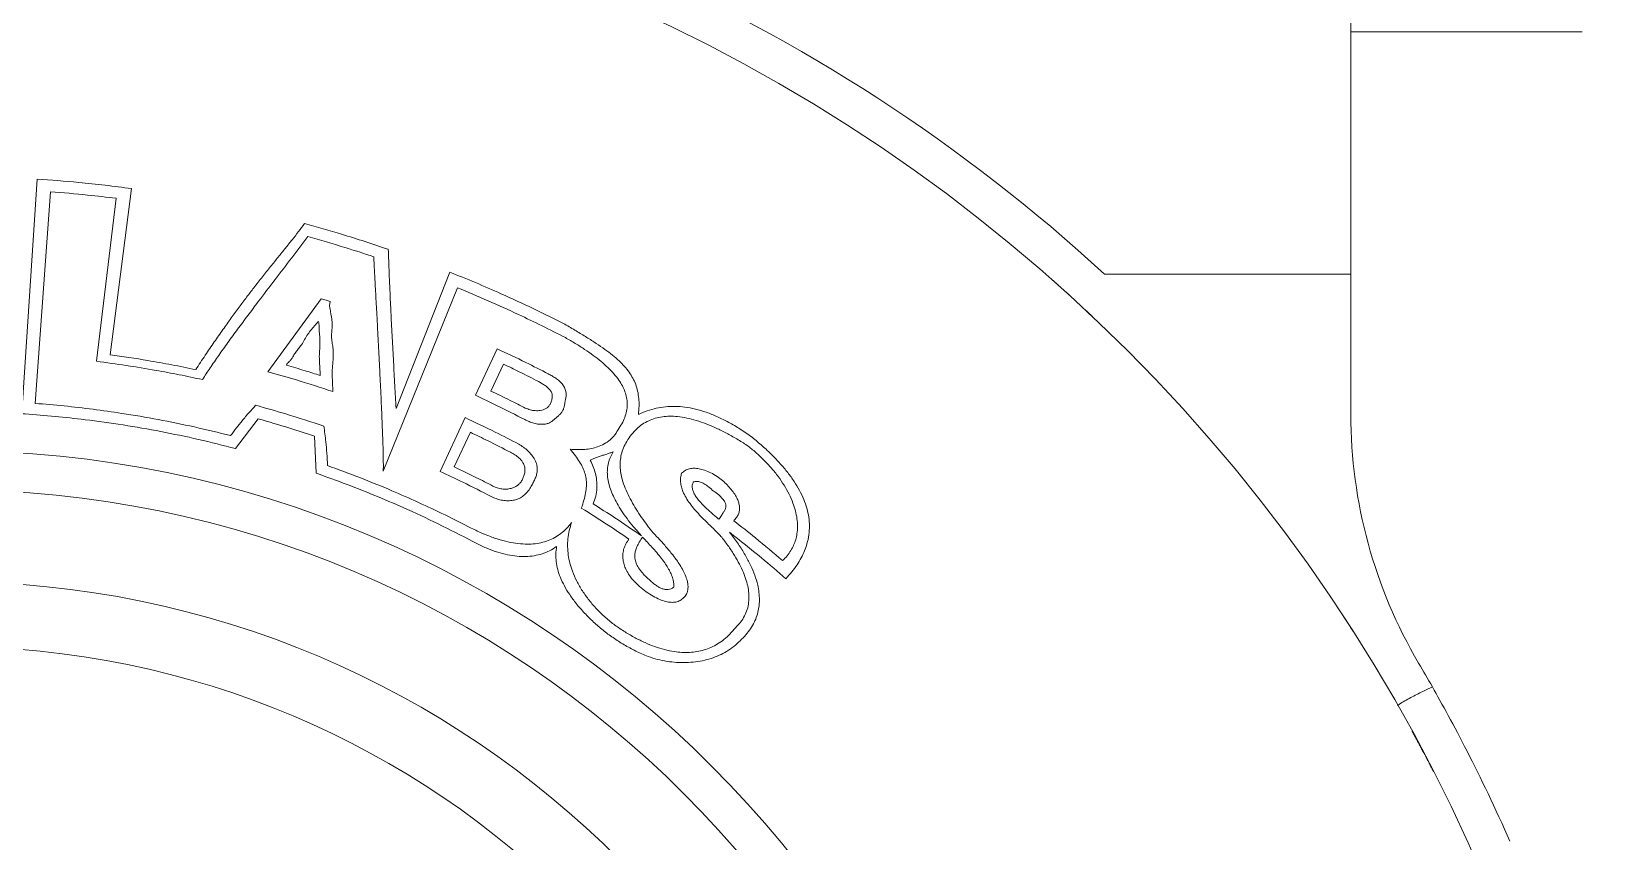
# Model space of a CAD drawing. Header units: inches. Extents: x 0.1 to 10.9, y 0 to 8.5.
# Drawn here: x 1.879 to 2.687, y 6.194 to 6.608 of the extents above; entities that cross this region are included whole.
import ezdxf

# ---------------------------------------------------------------- set-up
doc = ezdxf.new("R2010")
doc.units = ezdxf.units.IN
doc.header["$MEASUREMENT"] = 0

msp = doc.modelspace()

# ---------------------------------------------------------------- linework, layer by layer
at = {"color": 7, "linetype": 'Continuous', "lineweight": 18}
for p, q in [((2.55223, 6.48378), (2.55223, 7.13378)), ((2.67023, 6.60756), (2.55223, 6.60756)), ((1.8817, 6.53234), (1.87428, 6.4182)), ((1.8807, 6.41789), (1.88853, 6.52591)), ((1.91896, 6.44273), (1.92989, 6.52753)), ((1.92208, 6.52255), (1.91202, 6.43935)), ((2.09234, 6.48489), (2.0649, 6.41536)), ((2.55223, 6.48378), (2.42655, 6.48378)), ((2.55223, 6.41226), (2.55223, 6.48378)), ((2.05838, 6.3833), (2.0962, 6.47691)), ((2.0267, 6.47132), (1.99945, 6.43407)), ((2.10543, 6.42201), (2.11646, 6.4458)), ((2.11978, 6.43789), (2.11328, 6.42421)), ((1.98302, 6.39482), (1.99453, 6.41002)), ((2.10015, 6.41063), (2.08743, 6.3832)), ((2.10284, 6.40314), (2.09458, 6.38554)), ((2.0233, 6.40123), (2.02421, 6.38224))]:
    msp.add_line(p, q, dxfattribs=at)
for radius in [0.85, 0.55, 0.53, 0.48304, 0.45]:
    msp.add_circle((1.83723, 5.84378), radius, dxfattribs=at)
for centre, radius, start, end in [((1.83723, 5.84378), 0.87, 47.36066, 66.67071), ((2.80223, 6.41226), 0.25, 180, 210.50249), ((1.83723, 5.84378), 0.87, 29.5767, 30.50249)]:
    msp.add_arc(centre, radius, start, end, dxfattribs=at)
for points, knots in [([(1.92989, 6.52753), (1.92541, 6.5281), (1.91644, 6.52926), (1.90038, 6.53096), (1.88879, 6.53182), (1.8817, 6.53234)], [0, 0, 0, 0, 0.280038, 0.559994, 1, 1, 1, 1]), ([(1.88853, 6.52591), (1.89485, 6.52538), (1.90606, 6.52446), (1.91722, 6.52313), (1.92208, 6.52255)], [0, 0, 0, 0, 0.564795, 1, 1, 1, 1]), ([(2.01822, 6.50962), (2.0172, 6.50826), (2.01512, 6.50549), (2.01184, 6.50132), (2.00837, 6.49699), (2.00469, 6.49244), (2.00077, 6.48759), (1.99662, 6.48238), (1.99255, 6.47718), (1.98858, 6.47201), (1.98474, 6.46688), (1.98071, 6.46139), (1.97648, 6.45548), (1.97205, 6.44913), (1.9674, 6.44231), (1.96427, 6.43757), (1.96266, 6.43512)], [0, 0, 0, 0, 0.054861, 0.11166, 0.171096, 0.233863, 0.300646, 0.372134, 0.449018, 0.513668, 0.582424, 0.655631, 0.73364, 0.8168, 0.905468, 1, 1, 1, 1]), ([(2.06097, 6.4965), (2.05701, 6.49783), (2.0491, 6.50049), (2.03487, 6.50494), (2.02453, 6.50784), (2.01822, 6.50962)], [0, 0, 0, 0, 0.280033, 0.559995, 1, 1, 1, 1]), ([(1.96608, 6.43004), (1.96739, 6.43203), (1.9701, 6.43616), (1.97446, 6.44244), (1.97914, 6.44901), (1.9841, 6.4558), (1.98927, 6.46276), (1.99563, 6.4712), (2.00311, 6.48101), (2.01159, 6.49205), (2.01719, 6.49937), (2.01996, 6.50297)], [0, 0, 0, 0, 0.078942, 0.16347, 0.252695, 0.345718, 0.441631, 0.539522, 0.695144, 0.849826, 1, 1, 1, 1]), ([(2.01996, 6.50297), (2.02622, 6.50118), (2.03747, 6.49798), (2.04859, 6.49435), (2.05351, 6.49274)], [0, 0, 0, 0, 0.557367, 1, 1, 1, 1]), ([(2.05351, 6.49274), (2.05356, 6.49177), (2.05367, 6.48962), (2.05386, 6.4861), (2.05408, 6.48202), (2.05433, 6.47746), (2.0546, 6.47247), (2.05489, 6.46711), (2.05524, 6.4607), (2.05564, 6.45326), (2.05608, 6.44486), (2.05651, 6.43634), (2.0569, 6.42842), (2.05724, 6.42122), (2.05753, 6.41481), (2.05779, 6.40872), (2.05802, 6.40302), (2.05819, 6.39812), (2.05831, 6.39401), (2.05838, 6.39069), (2.05842, 6.3878), (2.05844, 6.38539), (2.0584, 6.38394), (2.05838, 6.3833)], [0, 0, 0, 0, 0.026681, 0.05903, 0.096462, 0.13839, 0.184229, 0.233392, 0.285294, 0.360053, 0.437359, 0.515687, 0.593515, 0.654395, 0.713199, 0.76915, 0.821468, 0.869373, 0.903411, 0.933868, 0.960368, 0.982535, 1, 1, 1, 1]), ([(2.0649, 6.41536), (2.06469, 6.41925), (2.06427, 6.42716), (2.06361, 6.43913), (2.06296, 6.45121), (2.06242, 6.46171), (2.06199, 6.4705), (2.06167, 6.47753), (2.06138, 6.48422), (2.06114, 6.49051), (2.06103, 6.49455), (2.06097, 6.4965)], [0, 0, 0, 0, 0.143793, 0.292584, 0.442737, 0.590613, 0.680769, 0.767687, 0.850466, 0.928203, 1, 1, 1, 1]), ([(2.15104, 6.45829), (2.14566, 6.46098), (2.1349, 6.46637), (2.11967, 6.47337), (2.10549, 6.47956), (2.09672, 6.48311), (2.09234, 6.48489)], [0, 0, 0, 0, 0.280062, 0.559976, 0.77993, 1, 1, 1, 1]), ([(2.0962, 6.47691), (2.10144, 6.47473), (2.11191, 6.47035), (2.12629, 6.4638), (2.13944, 6.45751), (2.14737, 6.45347), (2.15133, 6.45145)], [0, 0, 0, 0, 0.2804094, 0.5604101, 0.7802372, 1, 1, 1, 1]), ([(2.39973, 6.48103), (2.39974, 6.48102), (2.39976, 6.481), (2.39983, 6.48095), (2.39993, 6.48086), (2.40008, 6.48072), (2.4003, 6.48053), (2.40059, 6.48027), (2.4009, 6.47999), (2.40121, 6.47972), (2.40149, 6.47947), (2.4018, 6.4792), (2.40226, 6.47879), (2.40291, 6.47821), (2.40367, 6.47753), (2.4043, 6.47697), (2.40474, 6.47657), (2.40546, 6.47592), (2.40636, 6.47511), (2.40745, 6.47413), (2.40832, 6.47334), (2.40926, 6.47249), (2.40991, 6.4719), (2.41026, 6.47158)], [0, 0, 0, 0, 0.082825, 0.157982, 0.225492, 0.29505, 0.368488, 0.436824, 0.500172, 0.535094, 0.568819, 0.60141, 0.63294, 0.693116, 0.750092, 0.773076, 0.795086, 0.816203, 0.875059, 0.90604, 0.935711, 0.965464, 1, 1, 1, 1]), ([(2.0267, 6.47132), (2.02756, 6.47106), (2.0291, 6.47059), (2.03063, 6.47012), (2.03131, 6.46991)], [0, 0, 0, 0, 0.56, 1, 1, 1, 1]), ([(2.03131, 6.46991), (2.03118, 6.46936), (2.03093, 6.46828), (2.03108, 6.46664), (2.03137, 6.46505), (2.03169, 6.46347), (2.03209, 6.46137), (2.03242, 6.45872), (2.0322, 6.45565), (2.03194, 6.4527), (2.03213, 6.44985), (2.03264, 6.44706), (2.03288, 6.44381), (2.03287, 6.44015), (2.03239, 6.43611), (2.03227, 6.43204), (2.03254, 6.42799), (2.03258, 6.42529), (2.0326, 6.42394)], [0, 0, 0, 0, 0.03646, 0.071312, 0.1062, 0.141278, 0.176384, 0.245016, 0.314028, 0.375837, 0.437258, 0.498935, 0.560394, 0.64824, 0.736608, 0.824525, 0.912268, 1, 1, 1, 1]), ([(2.02524, 6.45983), (2.02461, 6.45901), (2.02335, 6.45736), (2.02126, 6.45507), (2.0194, 6.45255), (2.01788, 6.44983), (2.01645, 6.44736), (2.0148, 6.4454), (2.01335, 6.44363), (2.01239, 6.44183), (2.01145, 6.44033), (2.01052, 6.43928), (2.00952, 6.43844), (2.00913, 6.43775), (2.00893, 6.4374)], [0, 0, 0, 0, 0.111711, 0.2235547, 0.3352396, 0.4477078, 0.5599568, 0.6419478, 0.7239729, 0.8065262, 0.8606972, 0.9147031, 0.9574069, 1, 1, 1, 1]), ([(2.02617, 6.43214), (2.02613, 6.43343), (2.02606, 6.43602), (2.02574, 6.43989), (2.02572, 6.44379), (2.02614, 6.44751), (2.02604, 6.4511), (2.02575, 6.45381), (2.02562, 6.45584), (2.02559, 6.45718), (2.02565, 6.45854), (2.02538, 6.4594), (2.02524, 6.45983)], [0, 0, 0, 0, 0.139789, 0.279598, 0.419584, 0.560326, 0.683264, 0.806271, 0.854651, 0.903127, 0.951492, 1, 1, 1, 1]), ([(2.18862, 6.41226), (2.18875, 6.41368), (2.18901, 6.41641), (2.18887, 6.42038), (2.18832, 6.42408), (2.1873, 6.42754), (2.18583, 6.43079), (2.18391, 6.43386), (2.18154, 6.43681), (2.17869, 6.43972), (2.17531, 6.44263), (2.17141, 6.44558), (2.16702, 6.44858), (2.16213, 6.45169), (2.15676, 6.45494), (2.153, 6.45714), (2.15104, 6.45829)], [0, 0, 0, 0, 0.0669136, 0.1286109, 0.1865272, 0.2422449, 0.2974108, 0.3536202, 0.4123088, 0.4746906, 0.5450739, 0.6214898, 0.704651, 0.7951378, 0.8934419, 1, 1, 1, 1]), ([(2.4173, 6.46508), (2.41753, 6.46486), (2.41795, 6.46447), (2.41847, 6.46399), (2.41885, 6.46363), (2.41919, 6.46331), (2.41948, 6.46304), (2.41972, 6.46281), (2.41992, 6.46262), (2.42008, 6.46247), (2.4202, 6.46236), (2.4203, 6.46226), (2.42038, 6.46219), (2.42043, 6.46214), (2.42044, 6.46213), (2.42045, 6.46213)], [0, 0, 0, 0, 0.07944, 0.141114, 0.211375, 0.283165, 0.35204, 0.424293, 0.499989, 0.569211, 0.644037, 0.724502, 0.810636, 0.902463, 1, 1, 1, 1]), ([(2.15133, 6.45145), (2.15303, 6.45047), (2.15636, 6.44855), (2.16111, 6.44554), (2.1655, 6.4425), (2.16949, 6.43941), (2.17305, 6.43627), (2.17613, 6.43307), (2.1786, 6.42994), (2.18048, 6.42688), (2.18181, 6.42392), (2.18266, 6.42089), (2.183, 6.4178), (2.18278, 6.41466), (2.18199, 6.41146), (2.18063, 6.40821), (2.17932, 6.40615), (2.17863, 6.40508)], [0, 0, 0, 0, 0.095544, 0.186877, 0.273639, 0.355547, 0.432429, 0.504265, 0.571252, 0.626281, 0.67856, 0.728954, 0.778627, 0.829001, 0.881648, 0.938153, 1, 1, 1, 1]), ([(1.96266, 6.43512), (1.95859, 6.43596), (1.95047, 6.43762), (1.93591, 6.44025), (1.92538, 6.44179), (1.91896, 6.44273)], [0, 0, 0, 0, 0.280771, 0.560884, 1, 1, 1, 1]), ([(2.11646, 6.4458), (2.12138, 6.44348), (2.13016, 6.43934), (2.13881, 6.43491), (2.14261, 6.43297)], [0, 0, 0, 0, 0.559993, 1, 1, 1, 1]), ([(1.91202, 6.43935), (1.9171, 6.43868), (1.92725, 6.43732), (1.94132, 6.43498), (1.95427, 6.43256), (1.96214, 6.43088), (1.96608, 6.43004)], [0, 0, 0, 0, 0.280059, 0.559977, 0.779933, 1, 1, 1, 1]), ([(2.0326, 6.42394), (2.02645, 6.42596), (2.01547, 6.42957), (2.00435, 6.4327), (1.99945, 6.43407)], [0, 0, 0, 0, 0.559996, 1, 1, 1, 1]), ([(2.00893, 6.4374), (2.01216, 6.43645), (2.01793, 6.43476), (2.02365, 6.43294), (2.02617, 6.43214)], [0, 0, 0, 0, 0.56, 1, 1, 1, 1]), ([(2.13775, 6.429), (2.13441, 6.4307), (2.12845, 6.43373), (2.12243, 6.43662), (2.11978, 6.43789)], [0, 0, 0, 0, 0.559998, 1, 1, 1, 1]), ([(2.14349, 6.41739), (2.14376, 6.41796), (2.1443, 6.41909), (2.14473, 6.42091), (2.14466, 6.42275), (2.14386, 6.42439), (2.1426, 6.42577), (2.14107, 6.42697), (2.13942, 6.42802), (2.1383, 6.42868), (2.13775, 6.429)], [0, 0, 0, 0, 0.125768, 0.251309, 0.369577, 0.485554, 0.60866, 0.739353, 0.872407, 1, 1, 1, 1]), ([(2.14261, 6.43297), (2.14325, 6.43261), (2.14453, 6.4319), (2.14642, 6.43074), (2.1482, 6.42942), (2.14975, 6.42784), (2.15094, 6.42598), (2.15161, 6.42406), (2.15182, 6.4222), (2.15154, 6.42052), (2.15114, 6.41888), (2.15094, 6.41723), (2.15067, 6.41558), (2.15018, 6.41459), (2.14994, 6.41409)], [0, 0, 0, 0, 0.094251, 0.190099, 0.285455, 0.379685, 0.474032, 0.56788, 0.640697, 0.713433, 0.786331, 0.857959, 0.928475, 1, 1, 1, 1]), ([(1.98045, 6.40144), (1.97432, 6.40295), (1.96208, 6.40597), (1.94356, 6.40973), (1.92628, 6.41269), (1.91026, 6.41494), (1.89551, 6.41666), (1.88564, 6.41748), (1.8807, 6.41789)], [0, 0, 0, 0, 0.186934, 0.373521, 0.559959, 0.706477, 0.853124, 1, 1, 1, 1]), ([(2.13057, 6.40966), (2.12591, 6.41204), (2.1176, 6.41629), (2.10915, 6.42026), (2.10543, 6.42201)], [0, 0, 0, 0, 0.5600017, 1, 1, 1, 1]), ([(2.11328, 6.42421), (2.11658, 6.42263), (2.12247, 6.4198), (2.1283, 6.41683), (2.13086, 6.41552)], [0, 0, 0, 0, 0.559999, 1, 1, 1, 1]), ([(1.98302, 6.39482), (1.9767, 6.39642), (1.96405, 6.39964), (1.94488, 6.40362), (1.92559, 6.407), (1.90758, 6.4095), (1.8909, 6.41131), (1.87557, 6.41255), (1.86021, 6.4134), (1.84996, 6.41362), (1.84483, 6.41373)], [0, 0, 0, 0, 0.1399988, 0.2799973, 0.4199963, 0.5599956, 0.6699969, 0.779998, 0.8899988, 1, 1, 1, 1]), ([(1.99326, 6.41694), (1.99213, 6.4157), (1.98975, 6.41312), (1.98651, 6.40923), (1.98337, 6.4053), (1.98144, 6.40275), (1.98045, 6.40144)], [0, 0, 0, 0, 0.249962, 0.523137, 0.754256, 1, 1, 1, 1]), ([(2.02804, 6.40632), (2.02158, 6.40844), (2.01007, 6.41223), (1.99839, 6.4155), (1.99326, 6.41694)], [0, 0, 0, 0, 0.560473, 1, 1, 1, 1]), ([(1.99453, 6.41002), (1.99992, 6.40848), (2.00957, 6.40573), (2.0191, 6.40261), (2.0233, 6.40123)], [0, 0, 0, 0, 0.5594593, 1, 1, 1, 1]), ([(2.10015, 6.41063), (2.1053, 6.40819), (2.1145, 6.40384), (2.12354, 6.39917), (2.12751, 6.39711)], [0, 0, 0, 0, 0.559996, 1, 1, 1, 1]), ([(2.14994, 6.41409), (2.14964, 6.4136), (2.14904, 6.41264), (2.14774, 6.4115), (2.14639, 6.41044), (2.14515, 6.40922), (2.14373, 6.40816), (2.14206, 6.40751), (2.14008, 6.40716), (2.13778, 6.40722), (2.13528, 6.40771), (2.13284, 6.40852), (2.13132, 6.40929), (2.13057, 6.40966)], [0, 0, 0, 0, 0.076499, 0.152163, 0.229209, 0.307263, 0.386814, 0.465272, 0.545226, 0.656263, 0.771218, 0.887184, 1, 1, 1, 1]), ([(2.13086, 6.41552), (2.13168, 6.41519), (2.1333, 6.41454), (2.13589, 6.41409), (2.13816, 6.41416), (2.14002, 6.4146), (2.14142, 6.41521), (2.14266, 6.41611), (2.14321, 6.41696), (2.14349, 6.41739)], [0, 0, 0, 0, 0.1890676, 0.3756462, 0.5633171, 0.6746122, 0.7838116, 0.8910241, 1, 1, 1, 1]), ([(2.18269, 6.3985), (2.18346, 6.39969), (2.18493, 6.402), (2.18765, 6.40493), (2.19061, 6.40731), (2.19381, 6.40911), (2.19724, 6.41038), (2.20086, 6.41113), (2.20467, 6.4114), (2.20883, 6.4112), (2.21336, 6.41049), (2.21823, 6.40923), (2.22324, 6.40749), (2.22837, 6.4053), (2.2336, 6.40271), (2.2389, 6.39976), (2.24239, 6.39756), (2.24416, 6.39645)], [0, 0, 0, 0, 0.061194, 0.118065, 0.171974, 0.224292, 0.276308, 0.329136, 0.383663, 0.440531, 0.508917, 0.581248, 0.65762, 0.737945, 0.822005, 0.909485, 1, 1, 1, 1]), ([(2.24665, 6.40059), (2.24466, 6.402), (2.24079, 6.40472), (2.23485, 6.40822), (2.22906, 6.41112), (2.22338, 6.41339), (2.21784, 6.41504), (2.21251, 6.41604), (2.2074, 6.41643), (2.20251, 6.41625), (2.19774, 6.4155), (2.19306, 6.41422), (2.19011, 6.41292), (2.18862, 6.41226)], [0, 0, 0, 0, 0.1174161, 0.2276994, 0.3313715, 0.4290597, 0.5215135, 0.6096159, 0.6896173, 0.7676111, 0.8446273, 0.9217351, 1, 1, 1, 1]), ([(2.02996, 6.38616), (2.02985, 6.38826), (2.02963, 6.39228), (2.02916, 6.3977), (2.02864, 6.40233), (2.02823, 6.40502), (2.02804, 6.40632)], [0, 0, 0, 0, 0.310549, 0.597199, 0.805823, 1, 1, 1, 1]), ([(2.12328, 6.39297), (2.11949, 6.39492), (2.11273, 6.3984), (2.10586, 6.4017), (2.10284, 6.40314)], [0, 0, 0, 0, 0.559998, 1, 1, 1, 1]), ([(2.17863, 6.40508), (2.17801, 6.404), (2.17679, 6.40186), (2.17423, 6.3992), (2.1712, 6.39709), (2.16796, 6.39569), (2.16462, 6.39482), (2.16125, 6.39436), (2.15758, 6.39423), (2.15505, 6.39441), (2.15373, 6.39451)], [0, 0, 0, 0, 0.129607, 0.254478, 0.379673, 0.510214, 0.619504, 0.736642, 0.863086, 1, 1, 1, 1]), ([(2.12751, 6.39711), (2.12834, 6.39661), (2.13, 6.3956), (2.13225, 6.3937), (2.13423, 6.39156), (2.1358, 6.38918), (2.13675, 6.38678), (2.13708, 6.38446), (2.13684, 6.38231), (2.13621, 6.3802), (2.13532, 6.37814), (2.13461, 6.37682), (2.13425, 6.37616)], [0, 0, 0, 0, 0.114037, 0.230922, 0.346958, 0.45942, 0.567392, 0.650421, 0.734592, 0.821751, 0.911058, 1, 1, 1, 1]), ([(2.15373, 6.39451), (2.15466, 6.39341), (2.15641, 6.39133), (2.15862, 6.38814), (2.16031, 6.38505), (2.16146, 6.38195), (2.16207, 6.37879), (2.16214, 6.37552), (2.16172, 6.37208), (2.16083, 6.36835), (2.15994, 6.36582), (2.15947, 6.36448)], [0, 0, 0, 0, 0.131828, 0.249303, 0.355674, 0.454924, 0.551736, 0.649318, 0.753984, 0.869755, 1, 1, 1, 1]), ([(2.19525, 6.35282), (2.1943, 6.35411), (2.19236, 6.35672), (2.18953, 6.36074), (2.18684, 6.36489), (2.18438, 6.36914), (2.18228, 6.37347), (2.18074, 6.37756), (2.17977, 6.38137), (2.17929, 6.38486), (2.17928, 6.38835), (2.1798, 6.39181), (2.18089, 6.39527), (2.18208, 6.3974), (2.18269, 6.3985)], [0, 0, 0, 0, 0.09563, 0.193435, 0.29182, 0.389363, 0.484905, 0.577692, 0.648551, 0.717872, 0.786329, 0.855049, 0.925619, 1, 1, 1, 1]), ([(2.24416, 6.39645), (2.24564, 6.39527), (2.2486, 6.39291), (2.25271, 6.38903), (2.25652, 6.38493), (2.25996, 6.38065), (2.26298, 6.37622), (2.26552, 6.3717), (2.26746, 6.36731), (2.26882, 6.36311), (2.26963, 6.35912), (2.26992, 6.35519), (2.26967, 6.3516), (2.26896, 6.34836), (2.26791, 6.34547), (2.26644, 6.3427), (2.26454, 6.34003), (2.26298, 6.33846), (2.26217, 6.33766)], [0, 0, 0, 0, 0.081354, 0.162476, 0.242736, 0.321527, 0.3983, 0.472593, 0.544079, 0.604225, 0.662199, 0.718291, 0.773049, 0.816473, 0.860158, 0.904788, 0.951132, 1, 1, 1, 1]), ([(2.26388, 6.32845), (2.26493, 6.3296), (2.26696, 6.33185), (2.26958, 6.33541), (2.27174, 6.33897), (2.27345, 6.34257), (2.27481, 6.34647), (2.27571, 6.35071), (2.276, 6.35528), (2.27564, 6.35986), (2.27465, 6.36444), (2.27305, 6.36902), (2.27086, 6.37359), (2.26811, 6.37815), (2.26482, 6.3827), (2.26101, 6.38723), (2.25668, 6.39174), (2.25188, 6.39624), (2.24843, 6.39912), (2.24665, 6.40059)], [0, 0, 0, 0, 0.054529, 0.105797, 0.154255, 0.200394, 0.244741, 0.298482, 0.35138, 0.40448, 0.458729, 0.514927, 0.573718, 0.635589, 0.700895, 0.769876, 0.84268, 0.919382, 1, 1, 1, 1]), ([(2.10329, 6.3542), (2.09886, 6.35647), (2.08998, 6.36101), (2.07646, 6.36738), (2.06198, 6.37377), (2.04651, 6.38011), (2.03547, 6.38415), (2.02996, 6.38616)], [0, 0, 0, 0, 0.18684, 0.373461, 0.559987, 0.779869, 1, 1, 1, 1]), ([(2.09458, 6.38554), (2.09829, 6.38375), (2.10493, 6.38056), (2.11148, 6.37718), (2.11436, 6.37569)], [0, 0, 0, 0, 0.559999, 1, 1, 1, 1]), ([(2.12921, 6.37871), (2.1295, 6.37931), (2.13009, 6.38051), (2.13063, 6.38244), (2.13079, 6.3844), (2.1304, 6.38631), (2.12939, 6.38823), (2.12778, 6.39006), (2.12566, 6.39172), (2.12407, 6.39256), (2.12328, 6.39297)], [0, 0, 0, 0, 0.11252, 0.22548, 0.335152, 0.441667, 0.549704, 0.697329, 0.849837, 1, 1, 1, 1]), ([(2.16406, 6.38898), (2.16453, 6.38919), (2.16556, 6.38967), (2.16725, 6.39029), (2.1691, 6.39092), (2.17101, 6.39155), (2.17283, 6.39214), (2.17443, 6.39267), (2.17538, 6.39304), (2.17578, 6.3932)], [0, 0, 0, 0, 0.124802, 0.272411, 0.432586, 0.594825, 0.755461, 0.894545, 1, 1, 1, 1]), ([(2.16555, 6.36662), (2.16604, 6.36792), (2.167, 6.3705), (2.16754, 6.37463), (2.1674, 6.37852), (2.1667, 6.38218), (2.16563, 6.38561), (2.16459, 6.38783), (2.16406, 6.38898)], [0, 0, 0, 0, 0.179304, 0.355955, 0.535547, 0.682274, 0.836426, 1, 1, 1, 1]), ([(2.17578, 6.3932), (2.17525, 6.39229), (2.17419, 6.39049), (2.1732, 6.38749), (2.17271, 6.38434), (2.17274, 6.38103), (2.17329, 6.37757), (2.17432, 6.37404), (2.17581, 6.37043), (2.17771, 6.36674), (2.18007, 6.36292), (2.18286, 6.35894), (2.18497, 6.35633), (2.18607, 6.35497)], [0, 0, 0, 0, 0.074549, 0.147831, 0.221976, 0.299044, 0.380876, 0.469013, 0.559008, 0.656526, 0.762212, 0.87657, 1, 1, 1, 1]), ([(2.02421, 6.38224), (2.02946, 6.38036), (2.03997, 6.37661), (2.05551, 6.37041), (2.07178, 6.36339), (2.08873, 6.35545), (2.10038, 6.34936), (2.10621, 6.34632)], [0, 0, 0, 0, 0.186668, 0.373336, 0.560003, 0.780002, 1, 1, 1, 1]), ([(2.11351, 6.37032), (2.10869, 6.37281), (2.10007, 6.37726), (2.09129, 6.38139), (2.08743, 6.3832)], [0, 0, 0, 0, 0.559998, 1, 1, 1, 1]), ([(2.11436, 6.37569), (2.11508, 6.37535), (2.11653, 6.37466), (2.1189, 6.37417), (2.12129, 6.37407), (2.12346, 6.37441), (2.12534, 6.37507), (2.12689, 6.37598), (2.12825, 6.37718), (2.12889, 6.37819), (2.12921, 6.37871)], [0, 0, 0, 0, 0.143307, 0.287348, 0.430439, 0.570892, 0.678913, 0.785215, 0.8913, 1, 1, 1, 1]), ([(2.21066, 6.38228), (2.21045, 6.38151), (2.21004, 6.37998), (2.21005, 6.37759), (2.21048, 6.37521), (2.2114, 6.37257), (2.21288, 6.3697), (2.21493, 6.36667), (2.21729, 6.36373), (2.21984, 6.36092), (2.22246, 6.35825), (2.22502, 6.35577), (2.22738, 6.3535), (2.22945, 6.35149), (2.23063, 6.35016), (2.23116, 6.34956)], [0, 0, 0, 0, 0.058864, 0.116891, 0.176085, 0.237618, 0.32395, 0.414795, 0.508688, 0.603532, 0.696858, 0.785973, 0.868073, 0.940324, 1, 1, 1, 1]), ([(2.22885, 6.38066), (2.22775, 6.38129), (2.22567, 6.38246), (2.22256, 6.38378), (2.21972, 6.38459), (2.21707, 6.38489), (2.21464, 6.38464), (2.21241, 6.38379), (2.21125, 6.38278), (2.21066, 6.38228)], [0, 0, 0, 0, 0.193475, 0.363631, 0.512622, 0.643649, 0.766737, 0.882611, 1, 1, 1, 1]), ([(2.22961, 6.35876), (2.22916, 6.35916), (2.22814, 6.36006), (2.22643, 6.36152), (2.22448, 6.36324), (2.22244, 6.36515), (2.22056, 6.36709), (2.21894, 6.369), (2.21765, 6.37081), (2.21667, 6.37263), (2.21609, 6.37442), (2.21597, 6.37622), (2.21642, 6.37727), (2.21664, 6.3778)], [0, 0, 0, 0, 0.073581, 0.167705, 0.27615, 0.392772, 0.51164, 0.608411, 0.700085, 0.784534, 0.860929, 0.930896, 1, 1, 1, 1]), ([(2.21664, 6.3778), (2.21725, 6.37794), (2.21848, 6.37823), (2.22041, 6.3778), (2.22241, 6.37679), (2.2246, 6.37518), (2.22613, 6.37386), (2.22695, 6.37316)], [0, 0, 0, 0, 0.158122, 0.314857, 0.488299, 0.725206, 1, 1, 1, 1]), ([(2.23729, 6.35802), (2.2378, 6.35855), (2.23878, 6.35956), (2.23975, 6.36138), (2.24023, 6.36327), (2.24026, 6.36522), (2.23987, 6.3672), (2.23906, 6.36934), (2.23778, 6.37162), (2.23603, 6.374), (2.23391, 6.37632), (2.23151, 6.37857), (2.22975, 6.37996), (2.22885, 6.38066)], [0, 0, 0, 0, 0.079485, 0.151575, 0.220302, 0.289285, 0.361229, 0.437785, 0.536715, 0.643419, 0.757118, 0.876515, 1, 1, 1, 1]), ([(2.13425, 6.37616), (2.13378, 6.37538), (2.13285, 6.37381), (2.1311, 6.37173), (2.12903, 6.36999), (2.12661, 6.36883), (2.124, 6.36825), (2.12131, 6.36816), (2.11861, 6.3685), (2.11598, 6.3692), (2.11433, 6.36995), (2.11351, 6.37032)], [0, 0, 0, 0, 0.112728, 0.225343, 0.33552, 0.444042, 0.553851, 0.664147, 0.776375, 0.889016, 1, 1, 1, 1]), ([(2.22695, 6.37316), (2.22785, 6.37252), (2.2295, 6.37136), (2.23149, 6.36946), (2.23271, 6.36774), (2.23326, 6.36621), (2.23331, 6.36489), (2.23292, 6.36361), (2.23239, 6.3629), (2.2321, 6.36253)], [0, 0, 0, 0, 0.245502, 0.446361, 0.608132, 0.710105, 0.803194, 0.896751, 1, 1, 1, 1]), ([(2.15947, 6.36448), (2.16406, 6.3616), (2.17226, 6.35645), (2.18027, 6.35101), (2.18379, 6.34862)], [0, 0, 0, 0, 0.560046, 1, 1, 1, 1]), ([(2.19023, 6.35028), (2.18568, 6.35341), (2.17754, 6.35899), (2.16922, 6.36429), (2.16555, 6.36662)], [0, 0, 0, 0, 0.5600165, 1, 1, 1, 1]), ([(2.2321, 6.36253), (2.23194, 6.36223), (2.23158, 6.36159), (2.23075, 6.36032), (2.23006, 6.35938), (2.22961, 6.35876)], [0, 0, 0, 0, 0.223609, 0.490818, 1, 1, 1, 1]), ([(2.15454, 6.35708), (2.1537, 6.35605), (2.15204, 6.35402), (2.14912, 6.35146), (2.14596, 6.34937), (2.14253, 6.34779), (2.13884, 6.3467), (2.1349, 6.34611), (2.13055, 6.34601), (2.12578, 6.34647), (2.12057, 6.34752), (2.11506, 6.34917), (2.10923, 6.35139), (2.10532, 6.35324), (2.10329, 6.3542)], [0, 0, 0, 0, 0.07137, 0.139786, 0.206574, 0.273154, 0.340964, 0.411363, 0.485569, 0.572823, 0.667081, 0.769248, 0.880035, 1, 1, 1, 1]), ([(2.17664, 6.30468), (2.17501, 6.30597), (2.17178, 6.30853), (2.16739, 6.31281), (2.16343, 6.31734), (2.15998, 6.32211), (2.1571, 6.32708), (2.155, 6.33184), (2.15359, 6.33633), (2.15275, 6.34048), (2.15238, 6.34466), (2.15254, 6.34885), (2.15319, 6.35304), (2.15409, 6.35573), (2.15454, 6.35708)], [0, 0, 0, 0, 0.102179, 0.202899, 0.301714, 0.398274, 0.492363, 0.583964, 0.654359, 0.723626, 0.792173, 0.860569, 0.929549, 1, 1, 1, 1]), ([(2.18607, 6.35497), (2.18631, 6.35472), (2.18684, 6.35418), (2.18762, 6.35327), (2.1885, 6.35224), (2.18936, 6.35122), (2.18996, 6.35057), (2.19023, 6.35028)], [0, 0, 0, 0, 0.1629157, 0.3622987, 0.5753977, 0.8128935, 1, 1, 1, 1]), ([(2.26217, 6.33766), (2.2576, 6.34154), (2.24943, 6.34848), (2.241, 6.3551), (2.23729, 6.35802)], [0, 0, 0, 0, 0.5597199, 1, 1, 1, 1]), ([(2.10621, 6.34632), (2.108, 6.34546), (2.11146, 6.34381), (2.11669, 6.3419), (2.12169, 6.34056), (2.12649, 6.33981), (2.13104, 6.33965), (2.13537, 6.34006), (2.13945, 6.34107), (2.14334, 6.34261), (2.14569, 6.34409), (2.14688, 6.34483)], [0, 0, 0, 0, 0.139382, 0.268835, 0.38931, 0.501985, 0.608299, 0.708179, 0.805418, 0.902012, 1, 1, 1, 1]), ([(2.18379, 6.34862), (2.18325, 6.34785), (2.18221, 6.34636), (2.18119, 6.34387), (2.18066, 6.34135), (2.18062, 6.3388), (2.18106, 6.33623), (2.18202, 6.33352), (2.18356, 6.33068), (2.18575, 6.32778), (2.18846, 6.32495), (2.19057, 6.32326), (2.19167, 6.32239)], [0, 0, 0, 0, 0.091363, 0.17691, 0.259227, 0.340868, 0.424137, 0.510934, 0.619653, 0.736854, 0.863478, 1, 1, 1, 1]), ([(2.19116, 6.33069), (2.19046, 6.33157), (2.18916, 6.33319), (2.18766, 6.3357), (2.1868, 6.33818), (2.18666, 6.34053), (2.18707, 6.34274), (2.18788, 6.3449), (2.18911, 6.34725), (2.19015, 6.34883), (2.19071, 6.34968)], [0, 0, 0, 0, 0.159303, 0.294574, 0.413776, 0.528346, 0.624038, 0.731369, 0.855368, 1, 1, 1, 1]), ([(2.19071, 6.34968), (2.19136, 6.34899), (2.19275, 6.34748), (2.19499, 6.3451), (2.1974, 6.34244), (2.19983, 6.33956), (2.20196, 6.33674), (2.20371, 6.33404), (2.20506, 6.33155), (2.20606, 6.32906), (2.2067, 6.32657), (2.20667, 6.32493), (2.20666, 6.32412)], [0, 0, 0, 0, 0.092059, 0.199574, 0.317539, 0.441065, 0.565519, 0.661231, 0.753251, 0.840403, 0.922334, 1, 1, 1, 1]), ([(2.21288, 6.32008), (2.21315, 6.32063), (2.21369, 6.32174), (2.21398, 6.32361), (2.21393, 6.32556), (2.21348, 6.32784), (2.21255, 6.33043), (2.21111, 6.33331), (2.20899, 6.33676), (2.20611, 6.34068), (2.20255, 6.34494), (2.1989, 6.34898), (2.19644, 6.35157), (2.19525, 6.35282)], [0, 0, 0, 0, 0.047097, 0.094278, 0.143487, 0.195911, 0.271639, 0.354035, 0.442234, 0.582281, 0.726391, 0.867961, 1, 1, 1, 1]), ([(2.23116, 6.34956), (2.23236, 6.34798), (2.23465, 6.34495), (2.23767, 6.34036), (2.24018, 6.33597), (2.24218, 6.33176), (2.24367, 6.32773), (2.24464, 6.32387), (2.2451, 6.32009), (2.245, 6.31637), (2.24424, 6.31275), (2.24284, 6.30936), (2.24082, 6.30619), (2.23905, 6.30437), (2.23814, 6.30344)], [0, 0, 0, 0, 0.114841, 0.220982, 0.318807, 0.408805, 0.491605, 0.568012, 0.639053, 0.712507, 0.783036, 0.852924, 0.924516, 1, 1, 1, 1]), ([(2.23564, 6.3515), (2.23555, 6.35162), (2.23537, 6.35185), (2.2352, 6.35207), (2.23513, 6.35217)], [0, 0, 0, 0, 0.559999, 1, 1, 1, 1]), ([(2.23513, 6.35217), (2.24059, 6.34785), (2.25033, 6.34014), (2.25974, 6.33202), (2.26388, 6.32845)], [0, 0, 0, 0, 0.5602868, 1, 1, 1, 1]), ([(2.24129, 6.29754), (2.24225, 6.29852), (2.24412, 6.30044), (2.24641, 6.30363), (2.24818, 6.30694), (2.24944, 6.31038), (2.25019, 6.31394), (2.25044, 6.31762), (2.25022, 6.32139), (2.24948, 6.32562), (2.24807, 6.33032), (2.2459, 6.33547), (2.24307, 6.34074), (2.23965, 6.34615), (2.23701, 6.34967), (2.23564, 6.3515)], [0, 0, 0, 0, 0.068494, 0.133063, 0.194855, 0.255077, 0.314929, 0.375539, 0.437902, 0.50285, 0.589144, 0.681509, 0.780564, 0.886672, 1, 1, 1, 1]), ([(2.14688, 6.34483), (2.14671, 6.34357), (2.14636, 6.34103), (2.1466, 6.3371), (2.14738, 6.3331), (2.14879, 6.32893), (2.15084, 6.32461), (2.15354, 6.32012), (2.15573, 6.31723), (2.15687, 6.31572)], [0, 0, 0, 0, 0.119919, 0.242353, 0.369999, 0.505241, 0.657249, 0.821674, 1, 1, 1, 1]), ([(2.20666, 6.32412), (2.20621, 6.3238), (2.20535, 6.32319), (2.2038, 6.32283), (2.20227, 6.32289), (2.20074, 6.32332), (2.19925, 6.32401), (2.1977, 6.32497), (2.19614, 6.32614), (2.19463, 6.32744), (2.19328, 6.3287), (2.19217, 6.32979), (2.19147, 6.33042), (2.19116, 6.33069)], [0, 0, 0, 0, 0.089362, 0.171371, 0.252966, 0.338054, 0.427656, 0.520817, 0.634238, 0.744739, 0.846615, 0.933773, 1, 1, 1, 1]), ([(2.19167, 6.32239), (2.19289, 6.32157), (2.19516, 6.32003), (2.19857, 6.31822), (2.20168, 6.31699), (2.20452, 6.31636), (2.2071, 6.31633), (2.20939, 6.31695), (2.2114, 6.31821), (2.21237, 6.31944), (2.21288, 6.32008)], [0, 0, 0, 0, 0.184062, 0.344685, 0.483575, 0.603369, 0.708156, 0.803969, 0.898569, 1, 1, 1, 1]), ([(2.15687, 6.31572), (2.15827, 6.31408), (2.16107, 6.3108), (2.16566, 6.30628), (2.17051, 6.3021), (2.17571, 6.29822), (2.18129, 6.29467), (2.18725, 6.29143), (2.19141, 6.28962), (2.19351, 6.28871)], [0, 0, 0, 0, 0.141266, 0.280957, 0.419744, 0.558312, 0.70399, 0.850965, 1, 1, 1, 1]), ([(2.23814, 6.30344), (2.23722, 6.30232), (2.23543, 6.30015), (2.23236, 6.29737), (2.22912, 6.29509), (2.22569, 6.2933), (2.22213, 6.292), (2.21845, 6.29116), (2.21467, 6.29076), (2.21077, 6.29078), (2.20652, 6.29124), (2.2019, 6.2922), (2.19694, 6.29374), (2.1919, 6.29578), (2.18682, 6.2983), (2.18168, 6.30126), (2.17834, 6.30352), (2.17664, 6.30468)], [0, 0, 0, 0, 0.06309, 0.122839, 0.180146, 0.235915, 0.291021, 0.345276, 0.40033, 0.456734, 0.514924, 0.586963, 0.662365, 0.741338, 0.823961, 0.910215, 1, 1, 1, 1]), ([(2.54772, 6.31037), (2.54774, 6.31032), (2.54779, 6.31025), (2.548, 6.30994), (2.54827, 6.30953), (2.54853, 6.30912), (2.54886, 6.30863), (2.54928, 6.30798), (2.54981, 6.30717), (2.55046, 6.30616), (2.55113, 6.30513), (2.55179, 6.30411), (2.55233, 6.30326), (2.55282, 6.3025), (2.55328, 6.30178), (2.55362, 6.30125), (2.5538, 6.30096)], [0, 0, 0, 0, 0.14142, 0.24986, 0.312495, 0.374773, 0.43712, 0.499965, 0.588151, 0.671019, 0.750007, 0.813914, 0.87499, 0.907758, 0.949373, 1, 1, 1, 1]), ([(2.19351, 6.28871), (2.19511, 6.2882), (2.19829, 6.28718), (2.2032, 6.2862), (2.20811, 6.28565), (2.213, 6.28555), (2.21781, 6.28593), (2.2224, 6.28676), (2.22674, 6.28804), (2.23081, 6.28972), (2.23462, 6.29186), (2.23818, 6.29443), (2.24025, 6.2965), (2.24129, 6.29754)], [0, 0, 0, 0, 0.0980906, 0.19536, 0.2916179, 0.3867002, 0.4804996, 0.5729992, 0.6591237, 0.7444134, 0.8292497, 0.9141938, 1, 1, 1, 1]), ([(2.59386, 6.2732), (2.59247, 6.27257), (2.58898, 6.27098), (2.58353, 6.26818), (2.57899, 6.26569), (2.57658, 6.26411), (2.5761, 6.2638)], [0, 0, 0, 0, 0.228118, 0.570586, 0.913971, 1, 1, 1, 1]), ([(2.59386, 6.2732), (2.59629, 6.26891), (2.59901, 6.26405), (2.60494, 6.25311), (2.60819, 6.24698), (2.61836, 6.22712), (2.626, 6.2113), (2.63343, 6.19444)], [0, 0, 0, 0, 0.25, 0.25, 0.5, 0.5, 1, 1, 1, 1]), ([(2.58342, 6.25083), (2.58343, 6.25082), (2.58344, 6.2508), (2.58348, 6.25072), (2.58355, 6.2506), (2.58364, 6.25042), (2.58379, 6.25016), (2.58397, 6.24982), (2.58417, 6.24946), (2.58437, 6.2491), (2.58454, 6.24877), (2.58474, 6.2484), (2.58503, 6.24787), (2.58545, 6.2471), (2.58593, 6.2462), (2.58633, 6.24545), (2.58661, 6.24493), (2.58707, 6.24407), (2.58764, 6.24301), (2.58832, 6.24171), (2.58887, 6.24068), (2.58947, 6.23955), (2.58987, 6.23877), (2.59009, 6.23835)], [0, 0, 0, 0, 0.082825, 0.157982, 0.225492, 0.29505, 0.368488, 0.436824, 0.500172, 0.535094, 0.568819, 0.60141, 0.63294, 0.693116, 0.750092, 0.773076, 0.795086, 0.816203, 0.875059, 0.90604, 0.935711, 0.965464, 1, 1, 1, 1]), ([(2.59009, 6.23835), (2.59036, 6.23785), (2.59085, 6.23691), (2.59155, 6.23556), (2.59219, 6.23433), (2.59271, 6.23332), (2.59313, 6.2325), (2.59346, 6.23187), (2.59374, 6.23131), (2.594, 6.23082), (2.59424, 6.23034), (2.5944, 6.23002), (2.59449, 6.22985)], [0, 0, 0, 0, 0.135658, 0.249725, 0.37002, 0.499666, 0.579699, 0.66288, 0.749831, 0.81862, 0.901953, 1, 1, 1, 1])]:
    msp.add_open_spline(points, degree=3, knots=knots, dxfattribs=at)

doc.saveas('drawing.dxf')
